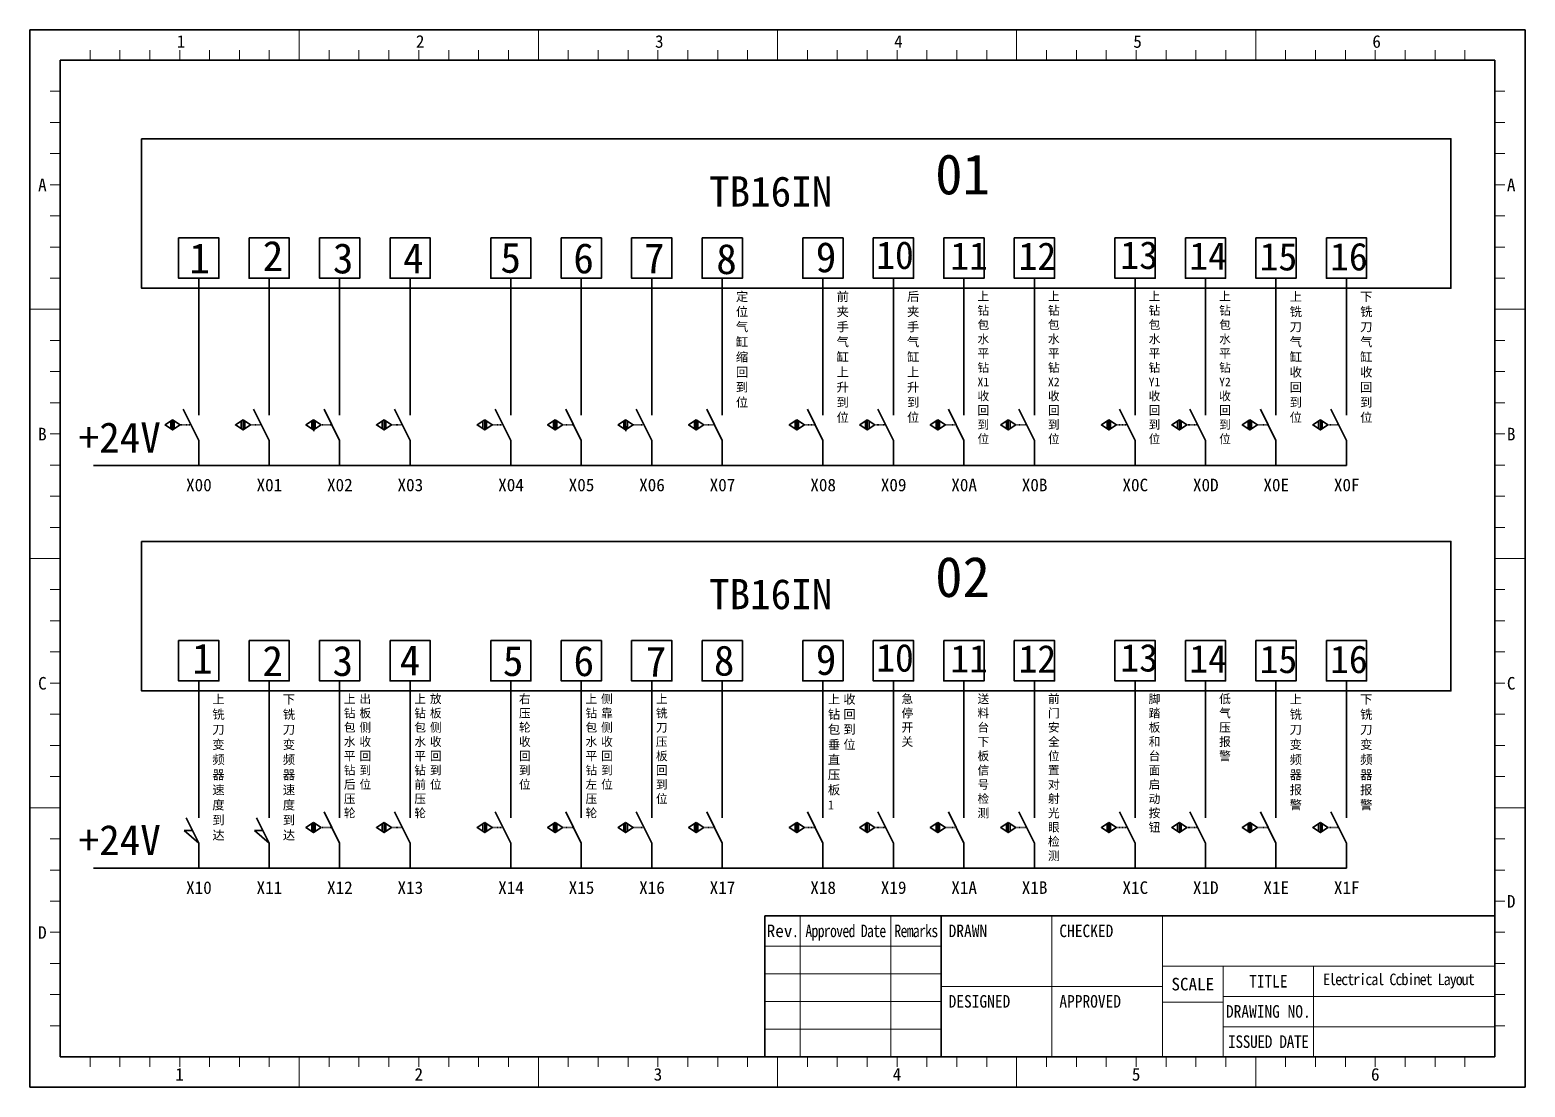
# Model space of a CAD drawing. Header units: millimetres. Extents: x 26 to 3546, y -73 to 3113.
# Drawn here: x 28.2 to 325.2, y 1305.8 to 1515.8 of the extents above; entities that cross this region are included whole.
import ezdxf

# ---------------------------------------------------------------- set-up
doc = ezdxf.new("R2010")
doc.units = ezdxf.units.MM
doc.header["$PDSIZE"] = -5
doc.linetypes.add('DOT2', pattern=[0.125, 0, -0.125])
doc.layers.get('0').update_dxf_attribs({"lineweight": 35})
doc.layers.add('图框', color=7, linetype='Continuous', lineweight=30)
doc.layers.add('细实线层', color=7, linetype='Continuous', lineweight=18)
doc.styles.add('GG', font='')
doc.styles.add('SLDTEXTSTYLE0', font='', dxfattribs={"width": 0.7})
doc.styles.add('样式 1', font='')
doc.styles.get('GG').set_extended_font_data('宋体')
doc.styles.get('SLDTEXTSTYLE0').set_extended_font_data('宋体')
doc.styles.get('样式 1').set_extended_font_data('宋体')

msp = doc.modelspace()

# ---------------------------------------------------------------- linework, layer by layer
at = {"color": 0}
for p, q in [((61.73, 1466.47), (61.73, 1439.24)), ((75.73, 1466.47), (75.73, 1439.24)), ((89.73, 1466.47), (89.73, 1439.24)), ((103.73, 1466.47), (103.73, 1439.24)), ((123.73, 1466.47), (123.73, 1439.24)), ((137.73, 1466.47), (137.73, 1439.24)), ((151.73, 1466.47), (151.73, 1439.24)), ((165.73, 1466.47), (165.73, 1439.24)), ((185.73, 1466.47), (185.73, 1439.24)), ((199.73, 1466.47), (199.73, 1439.24)), ((213.73, 1466.47), (213.73, 1439.24)), ((227.73, 1466.47), (227.73, 1439.24)), ((247.72, 1466.47), (247.72, 1439.24)), ((261.72, 1466.47), (261.72, 1439.24)), ((275.72, 1466.47), (275.72, 1439.24)), ((289.72, 1466.47), (289.72, 1439.24)), ((56.19, 1438.09), (56.19, 1436.56)), ((56.54, 1437.32), (56.54, 1438.32)), ((56.89, 1438.09), (56.89, 1436.56)), ((61.73, 1434.24), (58.64, 1440.42)), ((70.19, 1438.09), (70.19, 1436.56)), ((70.54, 1437.32), (70.54, 1438.32)), ((70.89, 1438.09), (70.89, 1436.56)), ((75.73, 1434.24), (72.64, 1440.42)), ((84.19, 1438.09), (84.19, 1436.56)), ((84.54, 1437.32), (84.54, 1438.32)), ((84.89, 1438.09), (84.89, 1436.56)), ((89.73, 1434.24), (86.64, 1440.42)), ((98.19, 1438.09), (98.19, 1436.56)), ((98.54, 1437.32), (98.54, 1438.32)), ((98.89, 1438.09), (98.89, 1436.56)), ((103.73, 1434.24), (100.64, 1440.42)), ((118.19, 1438.09), (118.19, 1436.56)), ((118.54, 1437.32), (118.54, 1438.32)), ((118.89, 1438.09), (118.89, 1436.56)), ((123.73, 1434.24), (120.64, 1440.42)), ((132.19, 1438.09), (132.19, 1436.56)), ((132.54, 1437.32), (132.54, 1438.32)), ((132.89, 1438.09), (132.89, 1436.56)), ((137.73, 1434.24), (134.64, 1440.42)), ((146.19, 1438.09), (146.19, 1436.56)), ((146.54, 1437.32), (146.54, 1438.32)), ((146.89, 1438.09), (146.89, 1436.56)), ((151.73, 1434.24), (148.64, 1440.42)), ((160.19, 1438.09), (160.19, 1436.56)), ((160.54, 1437.32), (160.54, 1438.32)), ((160.89, 1438.09), (160.89, 1436.56)), ((165.73, 1434.24), (162.64, 1440.42)), ((180.19, 1438.09), (180.19, 1436.56)), ((180.54, 1437.32), (180.54, 1438.32)), ((180.89, 1438.09), (180.89, 1436.56)), ((185.73, 1434.24), (182.64, 1440.42)), ((194.19, 1438.09), (194.19, 1436.56)), ((194.54, 1437.32), (194.54, 1438.32)), ((194.89, 1438.09), (194.89, 1436.56)), ((199.73, 1434.24), (196.64, 1440.42)), ((208.19, 1438.09), (208.19, 1436.56)), ((208.54, 1437.32), (208.54, 1438.32)), ((208.89, 1438.09), (208.89, 1436.56)), ((213.73, 1434.24), (210.64, 1440.42)), ((222.19, 1438.09), (222.19, 1436.56)), ((222.54, 1437.32), (222.54, 1438.32)), ((222.89, 1438.09), (222.89, 1436.56)), ((227.73, 1434.24), (224.64, 1440.42)), ((242.18, 1438.09), (242.18, 1436.56)), ((242.53, 1437.32), (242.53, 1438.32)), ((242.88, 1438.09), (242.88, 1436.56)), ((247.72, 1434.24), (244.63, 1440.42)), ((256.18, 1438.09), (256.18, 1436.56)), ((256.53, 1437.32), (256.53, 1438.32)), ((256.88, 1438.09), (256.88, 1436.56)), ((261.72, 1434.24), (258.63, 1440.42)), ((270.18, 1438.09), (270.18, 1436.56)), ((270.53, 1437.32), (270.53, 1438.32)), ((270.88, 1438.09), (270.88, 1436.56)), ((275.72, 1434.24), (272.63, 1440.42)), ((284.18, 1438.09), (284.18, 1436.56)), ((284.53, 1437.32), (284.53, 1438.32)), ((284.88, 1438.09), (284.88, 1436.56)), ((289.72, 1434.24), (286.63, 1440.42)), ((56.54, 1437.32), (56.54, 1436.32)), ((70.54, 1437.32), (70.54, 1436.32)), ((84.54, 1437.32), (84.54, 1436.32)), ((84.59, 1436.09), (84.59, 1437.09)), ((98.54, 1437.32), (98.54, 1436.32)), ((118.54, 1437.32), (118.54, 1436.32)), ((132.54, 1437.32), (132.54, 1436.32)), ((146.54, 1437.32), (146.54, 1436.32)), ((146.59, 1436.09), (146.59, 1437.09)), ((160.54, 1437.32), (160.54, 1436.32)), ((180.54, 1437.32), (180.54, 1436.32)), ((194.54, 1437.32), (194.54, 1436.32)), ((208.54, 1437.32), (208.54, 1436.32)), ((222.54, 1437.32), (222.54, 1436.32)), ((242.53, 1437.32), (242.53, 1436.32)), ((256.53, 1437.32), (256.53, 1436.32)), ((270.53, 1437.32), (270.53, 1436.32)), ((284.53, 1437.32), (284.53, 1436.32)), ((61.73, 1434.24), (61.73, 1429.24)), ((75.73, 1434.24), (75.73, 1429.24)), ((89.73, 1434.24), (89.73, 1429.24)), ((103.73, 1434.24), (103.73, 1429.24)), ((123.73, 1434.24), (123.73, 1429.24)), ((137.73, 1434.24), (137.73, 1429.24)), ((151.73, 1434.24), (151.73, 1429.24)), ((165.73, 1434.24), (165.73, 1429.24)), ((185.73, 1434.24), (185.73, 1429.24)), ((199.73, 1434.24), (199.73, 1429.24)), ((213.73, 1434.24), (213.73, 1429.24)), ((227.73, 1434.24), (227.73, 1429.24)), ((247.72, 1434.24), (247.72, 1429.24)), ((261.72, 1434.24), (261.72, 1429.24)), ((275.72, 1434.24), (275.72, 1429.24)), ((289.72, 1434.24), (289.72, 1429.24)), ((289.72, 1429.24), (40.86, 1429.24)), ((61.73, 1386.48), (61.73, 1359.26)), ((75.73, 1386.48), (75.73, 1359.26)), ((89.73, 1386.48), (89.73, 1359.26)), ((103.73, 1386.48), (103.73, 1359.26)), ((123.73, 1386.48), (123.73, 1359.26)), ((137.73, 1386.48), (137.73, 1359.26)), ((151.73, 1386.48), (151.73, 1359.26)), ((165.73, 1386.48), (165.73, 1359.26)), ((185.73, 1386.48), (185.73, 1359.26)), ((199.73, 1386.48), (199.73, 1359.26)), ((213.73, 1386.48), (213.73, 1359.26)), ((227.73, 1386.48), (227.73, 1359.26)), ((247.72, 1386.48), (247.72, 1359.26)), ((261.72, 1386.48), (261.72, 1359.26)), ((275.72, 1386.48), (275.72, 1359.26)), ((289.72, 1386.48), (289.72, 1359.26)), ((89.73, 1354.26), (86.64, 1360.44)), ((103.73, 1354.26), (100.64, 1360.44)), ((123.73, 1354.26), (120.64, 1360.44)), ((137.73, 1354.26), (134.64, 1360.44)), ((151.73, 1354.26), (148.64, 1360.44)), ((165.73, 1354.26), (162.64, 1360.44)), ((185.73, 1354.26), (182.64, 1360.44)), ((199.73, 1354.26), (196.64, 1360.44)), ((213.73, 1354.26), (210.64, 1360.44)), ((227.73, 1354.26), (224.64, 1360.44)), ((247.72, 1354.26), (244.63, 1360.44)), ((261.72, 1354.26), (258.63, 1360.44)), ((275.72, 1354.26), (272.63, 1360.44)), ((289.72, 1354.26), (286.63, 1360.44)), ((61.73, 1354.26), (59.23, 1359.26)), ((75.73, 1354.26), (73.23, 1359.26)), ((84.19, 1358.11), (84.19, 1356.57)), ((84.54, 1357.34), (84.54, 1358.34)), ((84.54, 1357.34), (84.54, 1356.34)), ((84.89, 1358.11), (84.89, 1356.57)), ((98.19, 1358.11), (98.19, 1356.57)), ((98.54, 1357.34), (98.54, 1358.34)), ((98.54, 1357.34), (98.54, 1356.34)), ((98.89, 1358.11), (98.89, 1356.57)), ((118.19, 1358.11), (118.19, 1356.57)), ((118.54, 1357.34), (118.54, 1358.34)), ((118.54, 1357.34), (118.54, 1356.34)), ((118.89, 1358.11), (118.89, 1356.57)), ((132.19, 1358.11), (132.19, 1356.57)), ((132.54, 1357.34), (132.54, 1358.34)), ((132.54, 1357.34), (132.54, 1356.34)), ((132.89, 1358.11), (132.89, 1356.57)), ((146.19, 1358.11), (146.19, 1356.57)), ((146.54, 1357.34), (146.54, 1358.34)), ((146.54, 1357.34), (146.54, 1356.34)), ((146.89, 1358.11), (146.89, 1356.57)), ((160.19, 1358.11), (160.19, 1356.57)), ((160.54, 1357.34), (160.54, 1358.34)), ((160.54, 1357.34), (160.54, 1356.34)), ((160.89, 1358.11), (160.89, 1356.57)), ((180.19, 1358.11), (180.19, 1356.57)), ((180.54, 1357.34), (180.54, 1358.34)), ((180.54, 1357.34), (180.54, 1356.34)), ((180.89, 1358.11), (180.89, 1356.57)), ((194.19, 1358.11), (194.19, 1356.57)), ((194.54, 1357.34), (194.54, 1358.34)), ((194.54, 1357.34), (194.54, 1356.34)), ((194.89, 1358.11), (194.89, 1356.57)), ((208.19, 1358.11), (208.19, 1356.57)), ((208.54, 1357.34), (208.54, 1358.34)), ((208.54, 1357.34), (208.54, 1356.34)), ((208.89, 1358.11), (208.89, 1356.57)), ((222.19, 1358.11), (222.19, 1356.57)), ((222.54, 1357.34), (222.54, 1358.34)), ((222.54, 1357.34), (222.54, 1356.34)), ((222.89, 1358.11), (222.89, 1356.57)), ((242.18, 1358.11), (242.18, 1356.57)), ((242.53, 1357.34), (242.53, 1358.34)), ((242.53, 1357.34), (242.53, 1356.34)), ((242.88, 1358.11), (242.88, 1356.57)), ((256.18, 1358.11), (256.18, 1356.57)), ((256.53, 1357.34), (256.53, 1358.34)), ((256.53, 1357.34), (256.53, 1356.34)), ((256.88, 1358.11), (256.88, 1356.57)), ((270.18, 1358.11), (270.18, 1356.57)), ((270.53, 1357.34), (270.53, 1358.34)), ((270.53, 1357.34), (270.53, 1356.34)), ((270.88, 1358.11), (270.88, 1356.57)), ((284.18, 1358.11), (284.18, 1356.57)), ((284.53, 1357.34), (284.53, 1358.34)), ((284.53, 1357.34), (284.53, 1356.34)), ((284.88, 1358.11), (284.88, 1356.57)), ((60.48, 1356.76), (58.83, 1356.76)), ((58.83, 1356.76), (61.73, 1354.26)), ((74.48, 1356.76), (72.83, 1356.76)), ((72.83, 1356.76), (75.73, 1354.26)), ((61.73, 1354.26), (61.73, 1349.26)), ((75.73, 1354.26), (75.73, 1349.26)), ((89.73, 1354.26), (89.73, 1349.26)), ((103.73, 1354.26), (103.73, 1349.26)), ((123.73, 1354.26), (123.73, 1349.26)), ((137.73, 1354.26), (137.73, 1349.26)), ((151.73, 1354.26), (151.73, 1349.26)), ((165.73, 1354.26), (165.73, 1349.26)), ((185.73, 1354.26), (185.73, 1349.26)), ((199.73, 1354.26), (199.73, 1349.26)), ((213.73, 1354.26), (213.73, 1349.26)), ((227.73, 1354.26), (227.73, 1349.26)), ((247.72, 1354.26), (247.72, 1349.26)), ((261.72, 1354.26), (261.72, 1349.26)), ((275.72, 1354.26), (275.72, 1349.26)), ((289.72, 1354.26), (289.72, 1349.26)), ((289.72, 1349.26), (40.86, 1349.26))]:
    msp.add_line(p, q, dxfattribs=at)
at = {"color": 0, "linetype": 'DOT2'}
for p, q in [((60.18, 1437.33), (58.04, 1437.32)), ((74.18, 1437.33), (72.04, 1437.32)), ((88.18, 1437.33), (86.04, 1437.32)), ((102.18, 1437.33), (100.04, 1437.32)), ((122.18, 1437.33), (120.04, 1437.32)), ((136.18, 1437.33), (134.04, 1437.32)), ((150.18, 1437.33), (148.04, 1437.32)), ((164.18, 1437.33), (162.04, 1437.32)), ((184.18, 1437.33), (182.04, 1437.32)), ((198.18, 1437.33), (196.04, 1437.32)), ((212.18, 1437.33), (210.04, 1437.32)), ((226.18, 1437.33), (224.04, 1437.32)), ((246.18, 1437.33), (244.03, 1437.32)), ((260.18, 1437.33), (258.03, 1437.32)), ((274.18, 1437.33), (272.03, 1437.32)), ((288.18, 1437.33), (286.03, 1437.32)), ((88.18, 1357.35), (86.04, 1357.34)), ((102.18, 1357.35), (100.04, 1357.34)), ((122.18, 1357.35), (120.04, 1357.34)), ((136.18, 1357.35), (134.04, 1357.34)), ((150.18, 1357.35), (148.04, 1357.34)), ((164.18, 1357.35), (162.04, 1357.34)), ((184.18, 1357.35), (182.04, 1357.34)), ((198.18, 1357.35), (196.04, 1357.34)), ((212.18, 1357.35), (210.04, 1357.34)), ((226.18, 1357.35), (224.04, 1357.34)), ((246.18, 1357.35), (244.03, 1357.34)), ((260.18, 1357.35), (258.03, 1357.34)), ((274.18, 1357.35), (272.03, 1357.34)), ((288.18, 1357.35), (286.03, 1357.34))]:
    msp.add_line(p, q, dxfattribs=at)
at = {"color": 0}
for points in [[(50.37, 1494.16), (310.46, 1494.16), (310.46, 1464.46), (50.37, 1464.46)], [(57.73, 1474.47), (65.73, 1474.47), (65.73, 1466.47), (57.73, 1466.47)], [(71.73, 1474.47), (79.73, 1474.47), (79.73, 1466.47), (71.73, 1466.47)], [(85.73, 1474.47), (93.73, 1474.47), (93.73, 1466.47), (85.73, 1466.47)], [(99.73, 1474.47), (107.73, 1474.47), (107.73, 1466.47), (99.73, 1466.47)], [(119.73, 1474.47), (127.73, 1474.47), (127.73, 1466.47), (119.73, 1466.47)], [(133.73, 1474.47), (141.73, 1474.47), (141.73, 1466.47), (133.73, 1466.47)], [(147.73, 1474.47), (155.73, 1474.47), (155.73, 1466.47), (147.73, 1466.47)], [(161.73, 1474.47), (169.73, 1474.47), (169.73, 1466.47), (161.73, 1466.47)], [(181.73, 1474.47), (189.73, 1474.47), (189.73, 1466.47), (181.73, 1466.47)], [(195.73, 1474.47), (203.73, 1474.47), (203.73, 1466.47), (195.73, 1466.47)], [(209.73, 1474.47), (217.73, 1474.47), (217.73, 1466.47), (209.73, 1466.47)], [(223.73, 1474.47), (231.73, 1474.47), (231.73, 1466.47), (223.73, 1466.47)], [(243.72, 1474.47), (251.72, 1474.47), (251.72, 1466.47), (243.72, 1466.47)], [(257.72, 1474.47), (265.72, 1474.47), (265.72, 1466.47), (257.72, 1466.47)], [(271.72, 1474.47), (279.72, 1474.47), (279.72, 1466.47), (271.72, 1466.47)], [(285.72, 1474.47), (293.72, 1474.47), (293.72, 1466.47), (285.72, 1466.47)], [(50.37, 1414.18), (310.46, 1414.18), (310.46, 1384.48), (50.37, 1384.48)], [(57.73, 1394.48), (65.73, 1394.48), (65.73, 1386.48), (57.73, 1386.48)], [(71.73, 1394.48), (79.73, 1394.48), (79.73, 1386.48), (71.73, 1386.48)], [(85.73, 1394.48), (93.73, 1394.48), (93.73, 1386.48), (85.73, 1386.48)], [(99.73, 1394.48), (107.73, 1394.48), (107.73, 1386.48), (99.73, 1386.48)], [(119.73, 1394.48), (127.73, 1394.48), (127.73, 1386.48), (119.73, 1386.48)], [(133.73, 1394.48), (141.73, 1394.48), (141.73, 1386.48), (133.73, 1386.48)], [(147.73, 1394.48), (155.73, 1394.48), (155.73, 1386.48), (147.73, 1386.48)], [(161.73, 1394.48), (169.73, 1394.48), (169.73, 1386.48), (161.73, 1386.48)], [(181.73, 1394.48), (189.73, 1394.48), (189.73, 1386.48), (181.73, 1386.48)], [(195.73, 1394.48), (203.73, 1394.48), (203.73, 1386.48), (195.73, 1386.48)], [(209.73, 1394.48), (217.73, 1394.48), (217.73, 1386.48), (209.73, 1386.48)], [(223.73, 1394.48), (231.73, 1394.48), (231.73, 1386.48), (223.73, 1386.48)], [(243.72, 1394.48), (251.72, 1394.48), (251.72, 1386.48), (243.72, 1386.48)], [(257.72, 1394.48), (265.72, 1394.48), (265.72, 1386.48), (257.72, 1386.48)], [(271.72, 1394.48), (279.72, 1394.48), (279.72, 1386.48), (271.72, 1386.48)], [(285.72, 1394.48), (293.72, 1394.48), (293.72, 1386.48), (285.72, 1386.48)]]:
    msp.add_lwpolyline(points, close=True, dxfattribs=at)
for points in [[(56.54, 1438.32), (55.04, 1437.32), (56.54, 1436.32), (58.04, 1437.32), (56.54, 1438.32)], [(70.54, 1438.32), (69.04, 1437.32), (70.54, 1436.32), (72.04, 1437.32), (70.54, 1438.32)], [(84.54, 1438.32), (83.04, 1437.32), (84.54, 1436.32), (86.04, 1437.32), (84.54, 1438.32)], [(98.54, 1438.32), (97.04, 1437.32), (98.54, 1436.32), (100.04, 1437.32), (98.54, 1438.32)], [(118.54, 1438.32), (117.04, 1437.32), (118.54, 1436.32), (120.04, 1437.32), (118.54, 1438.32)], [(132.54, 1438.32), (131.04, 1437.32), (132.54, 1436.32), (134.04, 1437.32), (132.54, 1438.32)], [(146.54, 1438.32), (145.04, 1437.32), (146.54, 1436.32), (148.04, 1437.32), (146.54, 1438.32)], [(160.54, 1438.32), (159.04, 1437.32), (160.54, 1436.32), (162.04, 1437.32), (160.54, 1438.32)], [(180.54, 1438.32), (179.04, 1437.32), (180.54, 1436.32), (182.04, 1437.32), (180.54, 1438.32)], [(194.54, 1438.32), (193.04, 1437.32), (194.54, 1436.32), (196.04, 1437.32), (194.54, 1438.32)], [(208.54, 1438.32), (207.04, 1437.32), (208.54, 1436.32), (210.04, 1437.32), (208.54, 1438.32)], [(222.54, 1438.32), (221.04, 1437.32), (222.54, 1436.32), (224.04, 1437.32), (222.54, 1438.32)], [(242.53, 1438.32), (241.03, 1437.32), (242.53, 1436.32), (244.03, 1437.32), (242.53, 1438.32)], [(256.53, 1438.32), (255.03, 1437.32), (256.53, 1436.32), (258.03, 1437.32), (256.53, 1438.32)], [(270.53, 1438.32), (269.03, 1437.32), (270.53, 1436.32), (272.03, 1437.32), (270.53, 1438.32)], [(284.53, 1438.32), (283.03, 1437.32), (284.53, 1436.32), (286.03, 1437.32), (284.53, 1438.32)], [(84.54, 1358.34), (83.04, 1357.34), (84.54, 1356.34), (86.04, 1357.34), (84.54, 1358.34)], [(98.54, 1358.34), (97.04, 1357.34), (98.54, 1356.34), (100.04, 1357.34), (98.54, 1358.34)], [(118.54, 1358.34), (117.04, 1357.34), (118.54, 1356.34), (120.04, 1357.34), (118.54, 1358.34)], [(132.54, 1358.34), (131.04, 1357.34), (132.54, 1356.34), (134.04, 1357.34), (132.54, 1358.34)], [(146.54, 1358.34), (145.04, 1357.34), (146.54, 1356.34), (148.04, 1357.34), (146.54, 1358.34)], [(160.54, 1358.34), (159.04, 1357.34), (160.54, 1356.34), (162.04, 1357.34), (160.54, 1358.34)], [(180.54, 1358.34), (179.04, 1357.34), (180.54, 1356.34), (182.04, 1357.34), (180.54, 1358.34)], [(194.54, 1358.34), (193.04, 1357.34), (194.54, 1356.34), (196.04, 1357.34), (194.54, 1358.34)], [(208.54, 1358.34), (207.04, 1357.34), (208.54, 1356.34), (210.04, 1357.34), (208.54, 1358.34)], [(222.54, 1358.34), (221.04, 1357.34), (222.54, 1356.34), (224.04, 1357.34), (222.54, 1358.34)], [(242.53, 1358.34), (241.03, 1357.34), (242.53, 1356.34), (244.03, 1357.34), (242.53, 1358.34)], [(256.53, 1358.34), (255.03, 1357.34), (256.53, 1356.34), (258.03, 1357.34), (256.53, 1358.34)], [(270.53, 1358.34), (269.03, 1357.34), (270.53, 1356.34), (272.03, 1357.34), (270.53, 1358.34)], [(284.53, 1358.34), (283.03, 1357.34), (284.53, 1356.34), (286.03, 1357.34), (284.53, 1358.34)]]:
    msp.add_lwpolyline(points, dxfattribs=at)
at = {"layer": '图框', "color": 0}
for p, q in [((28.2, 1305.79), (28.2, 1515.79)), ((28.2, 1515.79), (325.2, 1515.79)), ((325.19, 1305.79), (325.19, 1515.79)), ((325.2, 1305.79), (325.2, 1515.79)), ((34.2, 1311.79), (34.2, 1509.79)), ((34.2, 1509.79), (319.19, 1509.79)), ((319.2, 1311.79), (319.19, 1509.79)), ((319.19, 1311.79), (319.19, 1509.79)), ((319.2, 1339.79), (174.2, 1339.79)), ((174.2, 1311.79), (174.2, 1339.79)), ((209.2, 1339.79), (209.2, 1311.79)), ((34.2, 1311.79), (319.2, 1311.79)), ((28.2, 1305.79), (325.2, 1305.79))]:
    msp.add_line(p, q, dxfattribs=at)
at = {"layer": '图框', "color": 0, "lineweight": 15}
for p, q in [((181.2, 1339.79), (181.2, 1311.79)), ((199.2, 1339.79), (199.2, 1311.79)), ((231.2, 1339.79), (231.2, 1311.79)), ((253.2, 1339.79), (253.2, 1311.79)), ((174.2, 1333.79), (209.2, 1333.79)), ((174.2, 1328.29), (209.2, 1328.29)), ((253.2, 1329.79), (319.2, 1329.79)), ((265.2, 1329.79), (265.2, 1311.79)), ((283.2, 1329.79), (283.2, 1311.79)), ((209.2, 1325.79), (253.2, 1325.79)), ((174.2, 1322.79), (209.2, 1322.79)), ((253.2, 1322.64), (265.2, 1322.64)), ((265.2, 1323.79), (319.2, 1323.79)), ((174.2, 1317.29), (209.2, 1317.29)), ((265.2, 1317.79), (319.2, 1317.79)), ((319.2, 1311.79), (174.2, 1311.79))]:
    msp.add_line(p, q, dxfattribs=at)
at = {"layer": '细实线层', "color": 0}
for p, q in [((81.7, 1509.79), (81.7, 1515.79)), ((129.2, 1509.79), (129.2, 1515.79)), ((176.7, 1509.79), (176.7, 1515.79)), ((224.19, 1509.79), (224.19, 1515.79)), ((271.69, 1509.79), (271.69, 1515.79)), ((40.14, 1509.79), (40.14, 1511.79)), ((46.08, 1509.79), (46.08, 1511.79)), ((52.01, 1509.79), (52.01, 1511.79)), ((57.95, 1509.79), (57.95, 1511.79)), ((63.89, 1509.79), (63.89, 1511.79)), ((69.83, 1509.79), (69.83, 1511.79)), ((75.76, 1509.79), (75.76, 1511.79)), ((87.64, 1509.79), (87.64, 1511.79)), ((93.57, 1509.79), (93.57, 1511.79)), ((99.51, 1509.79), (99.51, 1511.79)), ((105.45, 1509.79), (105.45, 1511.79)), ((105.45, 1509.79), (105.45, 1511.79)), ((111.39, 1509.79), (111.39, 1511.79)), ((117.32, 1509.79), (117.32, 1511.79)), ((123.26, 1509.79), (123.26, 1511.79)), ((135.13, 1509.79), (135.13, 1511.79)), ((141.07, 1509.79), (141.07, 1511.79)), ((147.01, 1509.79), (147.01, 1511.79)), ((152.95, 1509.79), (152.95, 1511.79)), ((158.88, 1509.79), (158.88, 1511.79)), ((164.82, 1509.79), (164.82, 1511.79)), ((170.76, 1509.79), (170.76, 1511.79)), ((170.76, 1509.79), (170.76, 1511.79)), ((182.63, 1509.79), (182.63, 1511.79)), ((188.57, 1509.79), (188.57, 1511.79)), ((194.51, 1509.79), (194.51, 1511.79)), ((200.44, 1509.79), (200.44, 1511.79)), ((206.38, 1509.79), (206.38, 1511.79)), ((212.32, 1509.79), (212.32, 1511.79)), ((218.26, 1509.79), (218.26, 1511.79)), ((230.13, 1509.79), (230.13, 1511.79)), ((236.07, 1509.79), (236.07, 1511.79)), ((236.07, 1509.79), (236.07, 1511.79)), ((242.01, 1509.79), (242.01, 1511.79)), ((247.94, 1509.79), (247.94, 1511.79)), ((253.88, 1509.79), (253.88, 1511.79)), ((259.82, 1509.79), (259.82, 1511.79)), ((265.75, 1509.79), (265.75, 1511.79)), ((277.63, 1509.79), (277.63, 1511.79)), ((283.57, 1509.79), (283.57, 1511.79)), ((289.5, 1509.79), (289.5, 1511.79)), ((295.44, 1509.79), (295.44, 1511.79)), ((301.38, 1509.79), (301.38, 1511.79)), ((301.38, 1509.79), (301.38, 1511.79)), ((307.32, 1509.79), (307.32, 1511.79)), ((313.25, 1509.79), (313.25, 1511.79)), ((34.2, 1503.6), (32.2, 1503.6)), ((319.19, 1503.6), (321.19, 1503.6)), ((34.2, 1497.41), (32.2, 1497.41)), ((319.19, 1497.41), (321.19, 1497.41)), ((34.2, 1491.22), (32.2, 1491.22)), ((319.19, 1491.22), (321.19, 1491.22)), ((34.2, 1485.04), (32.2, 1485.04)), ((34.2, 1485.04), (32.2, 1485.04)), ((319.19, 1485.04), (321.19, 1485.04)), ((319.19, 1485.04), (321.19, 1485.04)), ((34.2, 1478.85), (32.2, 1478.85)), ((319.19, 1478.85), (321.19, 1478.85)), ((34.2, 1472.66), (32.2, 1472.66)), ((319.19, 1472.66), (321.19, 1472.66)), ((34.2, 1466.47), (32.2, 1466.47)), ((319.19, 1466.47), (321.19, 1466.47)), ((34.2, 1460.29), (28.2, 1460.29)), ((319.19, 1460.29), (325.19, 1460.29)), ((34.2, 1454.1), (32.2, 1454.1)), ((319.19, 1454.1), (321.19, 1454.1)), ((34.2, 1447.91), (32.2, 1447.91)), ((319.19, 1447.91), (321.19, 1447.91)), ((34.2, 1441.72), (32.2, 1441.72)), ((319.19, 1441.72), (321.19, 1441.72)), ((34.2, 1435.54), (32.2, 1435.54)), ((319.19, 1435.54), (321.19, 1435.54)), ((34.2, 1429.35), (32.2, 1429.35)), ((34.2, 1429.35), (32.2, 1429.35)), ((319.19, 1429.35), (321.19, 1429.35)), ((319.19, 1429.35), (321.19, 1429.35)), ((34.2, 1423.16), (32.2, 1423.16)), ((319.19, 1423.16), (321.19, 1423.16)), ((34.2, 1416.97), (32.2, 1416.97)), ((319.19, 1416.97), (321.19, 1416.97)), ((34.2, 1410.79), (28.2, 1410.79)), ((319.19, 1410.79), (325.19, 1410.79)), ((34.2, 1404.6), (32.2, 1404.6)), ((319.19, 1404.6), (321.19, 1404.6)), ((34.2, 1398.41), (32.2, 1398.41)), ((319.19, 1398.41), (321.19, 1398.41)), ((34.2, 1392.22), (32.2, 1392.22)), ((319.19, 1392.22), (321.19, 1392.22)), ((34.2, 1386.04), (32.2, 1386.04)), ((319.19, 1386.04), (321.19, 1386.04)), ((34.2, 1379.85), (32.2, 1379.85)), ((319.19, 1379.85), (321.19, 1379.85)), ((34.2, 1373.66), (32.2, 1373.66)), ((34.2, 1373.66), (32.2, 1373.66)), ((319.19, 1373.66), (321.19, 1373.66)), ((319.19, 1373.66), (321.19, 1373.66)), ((34.2, 1367.47), (32.2, 1367.47)), ((319.19, 1367.47), (321.19, 1367.47)), ((34.2, 1361.29), (28.2, 1361.29)), ((319.19, 1361.29), (325.19, 1361.29)), ((34.2, 1355.1), (32.2, 1355.1)), ((319.19, 1355.1), (321.19, 1355.1)), ((34.2, 1348.91), (32.2, 1348.91)), ((319.19, 1348.91), (321.19, 1348.91)), ((34.2, 1342.72), (32.2, 1342.72)), ((319.19, 1342.72), (321.19, 1342.72)), ((34.2, 1336.54), (32.2, 1336.54)), ((319.19, 1336.54), (321.19, 1336.54)), ((34.2, 1330.35), (32.2, 1330.35)), ((319.19, 1330.35), (321.19, 1330.35)), ((34.2, 1324.16), (32.2, 1324.16)), ((319.19, 1324.16), (321.19, 1324.16)), ((34.2, 1317.97), (32.2, 1317.97)), ((319.19, 1317.97), (321.19, 1317.97)), ((40.14, 1311.79), (40.14, 1309.79)), ((46.08, 1311.79), (46.08, 1309.79)), ((52.01, 1311.79), (52.01, 1309.79)), ((57.95, 1311.79), (57.95, 1309.79)), ((63.89, 1311.79), (63.89, 1309.79)), ((69.83, 1311.79), (69.83, 1309.79)), ((75.76, 1311.79), (75.76, 1309.79)), ((81.7, 1311.79), (81.7, 1305.79)), ((87.64, 1311.79), (87.64, 1309.79)), ((93.57, 1311.79), (93.57, 1309.79)), ((99.51, 1311.79), (99.51, 1309.79)), ((105.45, 1311.79), (105.45, 1309.79)), ((105.45, 1311.79), (105.45, 1309.79)), ((111.39, 1311.79), (111.39, 1309.79)), ((117.32, 1311.79), (117.32, 1309.79)), ((123.26, 1311.79), (123.26, 1309.79)), ((129.2, 1311.79), (129.2, 1305.79)), ((135.13, 1311.79), (135.13, 1309.79)), ((141.07, 1311.79), (141.07, 1309.79)), ((147.01, 1311.79), (147.01, 1309.79)), ((152.95, 1311.79), (152.95, 1309.79)), ((158.88, 1311.79), (158.88, 1309.79)), ((164.82, 1311.79), (164.82, 1309.79)), ((170.76, 1311.79), (170.76, 1309.79)), ((170.76, 1311.79), (170.76, 1309.79)), ((176.7, 1311.79), (176.7, 1305.79)), ((182.63, 1311.79), (182.63, 1309.79)), ((188.57, 1311.79), (188.57, 1309.79)), ((194.51, 1311.79), (194.51, 1309.79)), ((200.44, 1311.79), (200.44, 1309.79)), ((206.38, 1311.79), (206.38, 1309.79)), ((212.32, 1311.79), (212.32, 1309.79)), ((218.26, 1311.79), (218.26, 1309.79)), ((224.19, 1311.79), (224.19, 1305.79)), ((230.13, 1311.79), (230.13, 1309.79)), ((236.07, 1311.79), (236.07, 1309.79)), ((236.07, 1311.79), (236.07, 1309.79)), ((242.01, 1311.79), (242.01, 1309.79)), ((247.94, 1311.79), (247.94, 1309.79)), ((253.88, 1311.79), (253.88, 1309.79)), ((259.82, 1311.79), (259.82, 1309.79)), ((265.75, 1311.79), (265.75, 1309.79)), ((271.69, 1311.79), (271.69, 1305.79)), ((277.63, 1311.79), (277.63, 1309.79)), ((283.57, 1311.79), (283.57, 1309.79)), ((289.5, 1311.79), (289.5, 1309.79)), ((295.44, 1311.79), (295.44, 1309.79)), ((301.38, 1311.79), (301.38, 1309.79)), ((301.38, 1311.79), (301.38, 1309.79)), ((307.32, 1311.79), (307.32, 1309.79)), ((313.25, 1311.79), (313.25, 1309.79))]:
    msp.add_line(p, q, dxfattribs=at)
for p in [(34.2, 1503.6), (319.19, 1503.6), (34.2, 1497.41), (319.19, 1497.41), (34.2, 1491.22), (319.19, 1491.22), (34.2, 1485.04), (319.19, 1485.04), (34.2, 1478.85), (319.19, 1478.85), (34.2, 1472.66), (319.19, 1472.66), (34.2, 1466.47), (319.19, 1466.47), (34.2, 1460.29), (319.19, 1460.29), (34.2, 1454.1), (319.19, 1454.1), (34.2, 1447.91), (319.19, 1447.91), (34.2, 1441.72), (319.19, 1441.72), (34.2, 1435.54), (319.19, 1435.54), (34.2, 1429.35), (319.19, 1429.35), (34.2, 1423.16), (319.19, 1423.16), (34.2, 1416.97), (319.19, 1416.97), (34.2, 1410.79), (319.19, 1410.79), (34.2, 1404.6), (319.19, 1404.6), (34.2, 1398.41), (319.19, 1398.41), (34.2, 1392.22), (319.19, 1392.22), (34.2, 1386.04), (319.19, 1386.04), (34.2, 1379.85), (319.19, 1379.85), (34.2, 1373.66), (319.19, 1373.66), (34.2, 1367.47), (319.19, 1367.47), (34.2, 1361.29), (319.19, 1361.29), (34.2, 1355.1), (319.19, 1355.1), (34.2, 1348.91), (319.19, 1348.91), (34.2, 1342.72), (319.19, 1342.72), (34.2, 1336.54), (319.19, 1336.54), (34.2, 1330.35), (319.19, 1330.35), (34.2, 1324.16), (319.19, 1324.16), (34.2, 1317.97), (319.19, 1317.97)]:
    msp.add_point(p, dxfattribs=at)

# ---------------------------------------------------------------- texts
at = {"color": 0, "attachment_point": 1}
for s, insert, char_height, width, style in [('01', (208.02, 1491.12), 8, 22.5454, '样式 1'), ('TB16IN', (163.1, 1486.7), 6, 22.5454, '样式 1'), ('1', (59.88, 1473.44), 6, 6.0556, '样式 1'), ('2', (74.44, 1473.89), 6, 6.0556, '样式 1'), ('3', (88.38, 1473.42), 6, 6.0556, '样式 1'), ('4', (102.32, 1473.44), 6, 6.0556, '样式 1'), ('5', (121.67, 1473.54), 6, 6.0556, '样式 1'), ('6', (136.15, 1473.43), 6, 6.0556, '样式 1'), ('7', (150.19, 1473.42), 6, 6.0556, '样式 1'), ('8', (164.54, 1473.29), 6, 6.0556, '样式 1'), ('9', (184.31, 1473.65), 6, 6.0556, '样式 1'), ('10', (196.3, 1473.8), 5.5, 6.0556, '样式 1'), ('11', (211.01, 1473.63), 5.5, 6.0556, '样式 1'), ('12', (224.58, 1473.59), 5.5, 6.0556, '样式 1'), ('13', (244.8, 1473.81), 5.5, 6.0556, '样式 1'), ('14', (258.51, 1473.63), 5.5, 6.0556, '样式 1'), ('15', (272.46, 1473.51), 5.5, 6.0556, '样式 1'), ('16', (286.46, 1473.51), 5.5, 6.0556, '样式 1'), ('定位气缸缩回到位', (168.43, 1463.72), 1.8, 3.3841, '样式 1'), ('前夹手气缸上升到位', (188.43, 1463.72), 1.8, 3.3841, '样式 1'), ('后夹手气缸上升到位', (202.43, 1463.72), 1.8, 3.3841, '样式 1'), ('上钻包水平钻X1收回到位', (216.43, 1463.72), 1.7, 3.3841, '样式 1'), ('上钻包水平钻X2收回到位', (230.43, 1463.72), 1.7, 3.3841, '样式 1'), ('上钻包水平钻Y1收回到位', (250.43, 1463.72), 1.7, 3.3841, '样式 1'), ('上钻包水平钻Y2收回到位', (264.43, 1463.72), 1.7, 3.3841, '样式 1'), ('上铣刀气缸收回到位', (278.43, 1463.72), 1.8, 3.3841, '样式 1'), ('下铣刀气缸收回到位', (292.43, 1463.72), 1.8, 3.3841, '样式 1'), ('+24V', (37.88, 1437.84), 6, 8.7024, '样式 1'), ('X00', (59.22, 1426.64), 2.5, 4.9119, '样式 1'), ('X01', (73.22, 1426.64), 2.5, 4.9119, '样式 1'), ('X02', (87.22, 1426.64), 2.5, 4.9119, '样式 1'), ('X03', (101.22, 1426.64), 2.5, 4.9119, '样式 1'), ('X04', (121.22, 1426.64), 2.5, 4.9119, '样式 1'), ('X05', (135.22, 1426.64), 2.5, 4.9119, '样式 1'), ('X06', (149.22, 1426.64), 2.5, 4.9119, '样式 1'), ('X07', (163.22, 1426.64), 2.5, 4.9119, '样式 1'), ('X08', (183.22, 1426.64), 2.5, 4.9119, '样式 1'), ('X09', (197.22, 1426.64), 2.5, 4.9119, '样式 1'), ('X0A', (211.22, 1426.64), 2.5, 4.9119, '样式 1'), ('X0B', (225.22, 1426.64), 2.5, 4.9119, '样式 1'), ('X0C', (245.22, 1426.64), 2.5, 4.9119, '样式 1'), ('X0D', (259.22, 1426.64), 2.5, 4.9119, '样式 1'), ('X0E', (273.22, 1426.64), 2.5, 4.9119, '样式 1'), ('X0F', (287.22, 1426.64), 2.5, 4.9119, '样式 1'), ('02', (208.02, 1411.14), 8, 22.5454, '样式 1'), ('TB16IN', (163.1, 1406.72), 6, 22.5454, '样式 1'), ('1', (60.44, 1393.91), 6, 6.0556, '样式 1'), ('2', (74.38, 1393.44), 6, 6.0556, '样式 1'), ('3', (88.32, 1393.46), 6, 6.0556, '样式 1'), ('4', (101.67, 1393.56), 6, 6.0556, '样式 1'), ('5', (122.15, 1393.45), 6, 6.0556, '样式 1'), ('6', (136.19, 1393.43), 6, 6.0556, '样式 1'), ('7', (150.54, 1393.31), 6, 6.0556, '样式 1'), ('8', (164.06, 1393.52), 6, 6.0556, '样式 1'), ('9', (184.31, 1393.67), 6, 6.0556, '样式 1'), ('10', (196.3, 1393.82), 5.5, 6.0556, '样式 1'), ('11', (211.01, 1393.65), 5.5, 6.0556, '样式 1'), ('12', (224.58, 1393.61), 5.5, 6.0556, '样式 1'), ('13', (244.8, 1393.83), 5.5, 6.0556, '样式 1'), ('14', (258.51, 1393.64), 5.5, 6.0556, '样式 1'), ('15', (272.46, 1393.53), 5.5, 6.0556, '样式 1'), ('16', (286.46, 1393.53), 5.5, 6.0556, '样式 1'), ('上铣刀变频器速度到达', (64.43, 1383.74), 1.8, 3.3841, '样式 1'), ('下铣刀变频器速度到达', (78.43, 1383.74), 1.8, 3.3841, '样式 1'), ('上钻包水平钻后压轮', (90.57, 1383.74), 1.7, 3.0736, '样式 1'), ('出板侧收回到位', (93.66, 1383.74), 1.7, 3.0736, '样式 1'), ('上钻包水平钻前压轮', (104.57, 1383.74), 1.7, 3.0736, '样式 1'), ('放板侧收回到位', (107.66, 1383.74), 1.7, 3.0736, '样式 1'), ('右压轮收回到位', (125.35, 1383.74), 1.7, 3.0736, '样式 1'), ('上钻包水平钻左压轮', (138.57, 1383.74), 1.7, 3.0736, '样式 1'), ('侧靠侧收回到位', (141.66, 1383.74), 1.7, 3.0736, '样式 1'), ('上铣刀压板回到位', (152.55, 1383.74), 1.7, 3.0736, '样式 1'), ('上钻包垂直压板1', (186.71, 1383.74), 1.8, 3.3841, '样式 1'), ('收回到位', (189.78, 1383.74), 1.8, 3.3841, '样式 1'), ('急停开关', (201.34, 1383.74), 1.7, 3.3841, '样式 1'), ('送料台下板信号检测', (216.43, 1383.74), 1.7, 3.3841, '样式 1'), ('前门安全位置对射光眼检测', (230.43, 1383.74), 1.7, 3.5292, '样式 1'), ('脚踏板和台面启动按钮', (250.43, 1383.74), 1.7, 3.3841, '样式 1'), ('低气压报警', (264.43, 1383.74), 1.7, 3.3841, '样式 1'), ('上铣刀变频器报警', (278.43, 1383.74), 1.8, 3.3841, '样式 1'), ('下铣刀变频器报警', (292.43, 1383.74), 1.8, 3.3841, '样式 1'), ('+24V', (37.88, 1357.86), 6, 8.7024, '样式 1'), ('X10', (59.22, 1346.66), 2.5, 4.9119, '样式 1'), ('X11', (73.22, 1346.66), 2.5, 4.9119, '样式 1'), ('X12', (87.22, 1346.66), 2.5, 4.9119, '样式 1'), ('X13', (101.22, 1346.66), 2.5, 4.9119, '样式 1'), ('X14', (121.22, 1346.66), 2.5, 4.9119, '样式 1'), ('X15', (135.22, 1346.66), 2.5, 4.9119, '样式 1'), ('X16', (149.22, 1346.66), 2.5, 4.9119, '样式 1'), ('X17', (163.22, 1346.66), 2.5, 4.9119, '样式 1'), ('X18', (183.22, 1346.66), 2.5, 4.9119, '样式 1'), ('X19', (197.22, 1346.66), 2.5, 4.9119, '样式 1'), ('X1A', (211.22, 1346.66), 2.5, 4.9119, '样式 1'), ('X1B', (225.22, 1346.66), 2.5, 4.9119, '样式 1'), ('X1C', (245.22, 1346.66), 2.5, 4.9119, '样式 1'), ('X1D', (259.22, 1346.66), 2.5, 4.9119, '样式 1'), ('X1E', (273.22, 1346.66), 2.5, 4.9119, '样式 1'), ('X1F', (287.22, 1346.66), 2.5, 4.9119, '样式 1'), ('{\\W0.9;\\T0.85;Electrical Ccbinet Layout}', (285.08, 1328.34), 2.3, 61.5875, 'GG')]:
    msp.add_mtext(s, dxfattribs=dict(at, insert=insert, char_height=char_height, width=width, style=style))
at = {"layer": '图框', "color": 0, "lineweight": 15, "char_height": 2.5, "style": 'SLDTEXTSTYLE0'}
for s, insert, width, attachment_point in [('{\\W1;2}', (105.72, 1514.74), 2.75, 2), ('{\\W1;3}', (153.22, 1514.74), 2.6944, 2), ('{\\W1;6}', (295.71, 1514.74), 2.8333, 2), ('{\\W1;1}', (58.22, 1514.74), 2.0278, 2), ('{\\W1;4}', (200.72, 1514.74), 3.0556, 2), ('{\\W1;5}', (248.22, 1514.74), 2.6944, 2), ('{\\W1;A}', (30.68, 1486.25), 3.3611, 2), ('{\\W1;A}', (322.44, 1486.25), 3.3611, 2), ('{\\W1;B}', (30.68, 1436.75), 3.1944, 2), ('{\\W1;B}', (322.44, 1436.75), 3.1944, 2), ('{\\W1;C}', (30.68, 1387.25), 3.0833, 2), ('{\\W1;C}', (322.44, 1387.25), 3.0833, 2), ('{\\W1;D}', (322.44, 1343.93), 3.1111, 2), ('{\\W1;D}', (30.68, 1337.75), 3.1111, 2), ('{\\W1;Rev\\W0.7;.}', (177.7, 1338.07), 11.3306, 2), ('{\\W0.8;\\T0.9;Approved Date}', (190.2, 1338.07), 33.1867, 2), ('{\\W0.8;\\T0.9;Remarks}', (204.2, 1338.07), 17.5822, 2), ('{\\W0.9;DRAWN}', (210.69, 1338.07), 15.775, 1), ('{\\W0.9;CHECKED}', (232.69, 1338.07), 21.975, 1), ('{\\W0.9;TITLE}', (274.2, 1328.07), 15.625, 2), ('{\\W1;SCALE}', (259.2, 1327.49), 17.25, 2), ('{\\W0.9;DESIGNED}', (210.69, 1324.07), 25.2, 1), ('{\\W0.9;APPROVED}', (232.69, 1324.07), 25.325, 1), ('{\\W0.9;DRAWING NO.}', (274.2, 1322.07), 33, 2), ('{\\W0.9;\\T0.95;ISSUED DATE}', (274.2, 1316.07), 32.8, 2), ('{\\W1;1}', (57.95, 1309.57), 2.0278, 2), ('{\\W1;2}', (105.45, 1309.57), 2.75, 2), ('{\\W1;3}', (152.95, 1309.57), 2.6944, 2), ('{\\W1;4}', (200.44, 1309.57), 3.0556, 2), ('{\\W1;5}', (247.94, 1309.57), 2.6944, 2), ('{\\W1;6}', (295.44, 1309.57), 2.8333, 2)]:
    msp.add_mtext(s, dxfattribs=dict(at, insert=insert, width=width, attachment_point=attachment_point))

doc.saveas('drawing.dxf')
